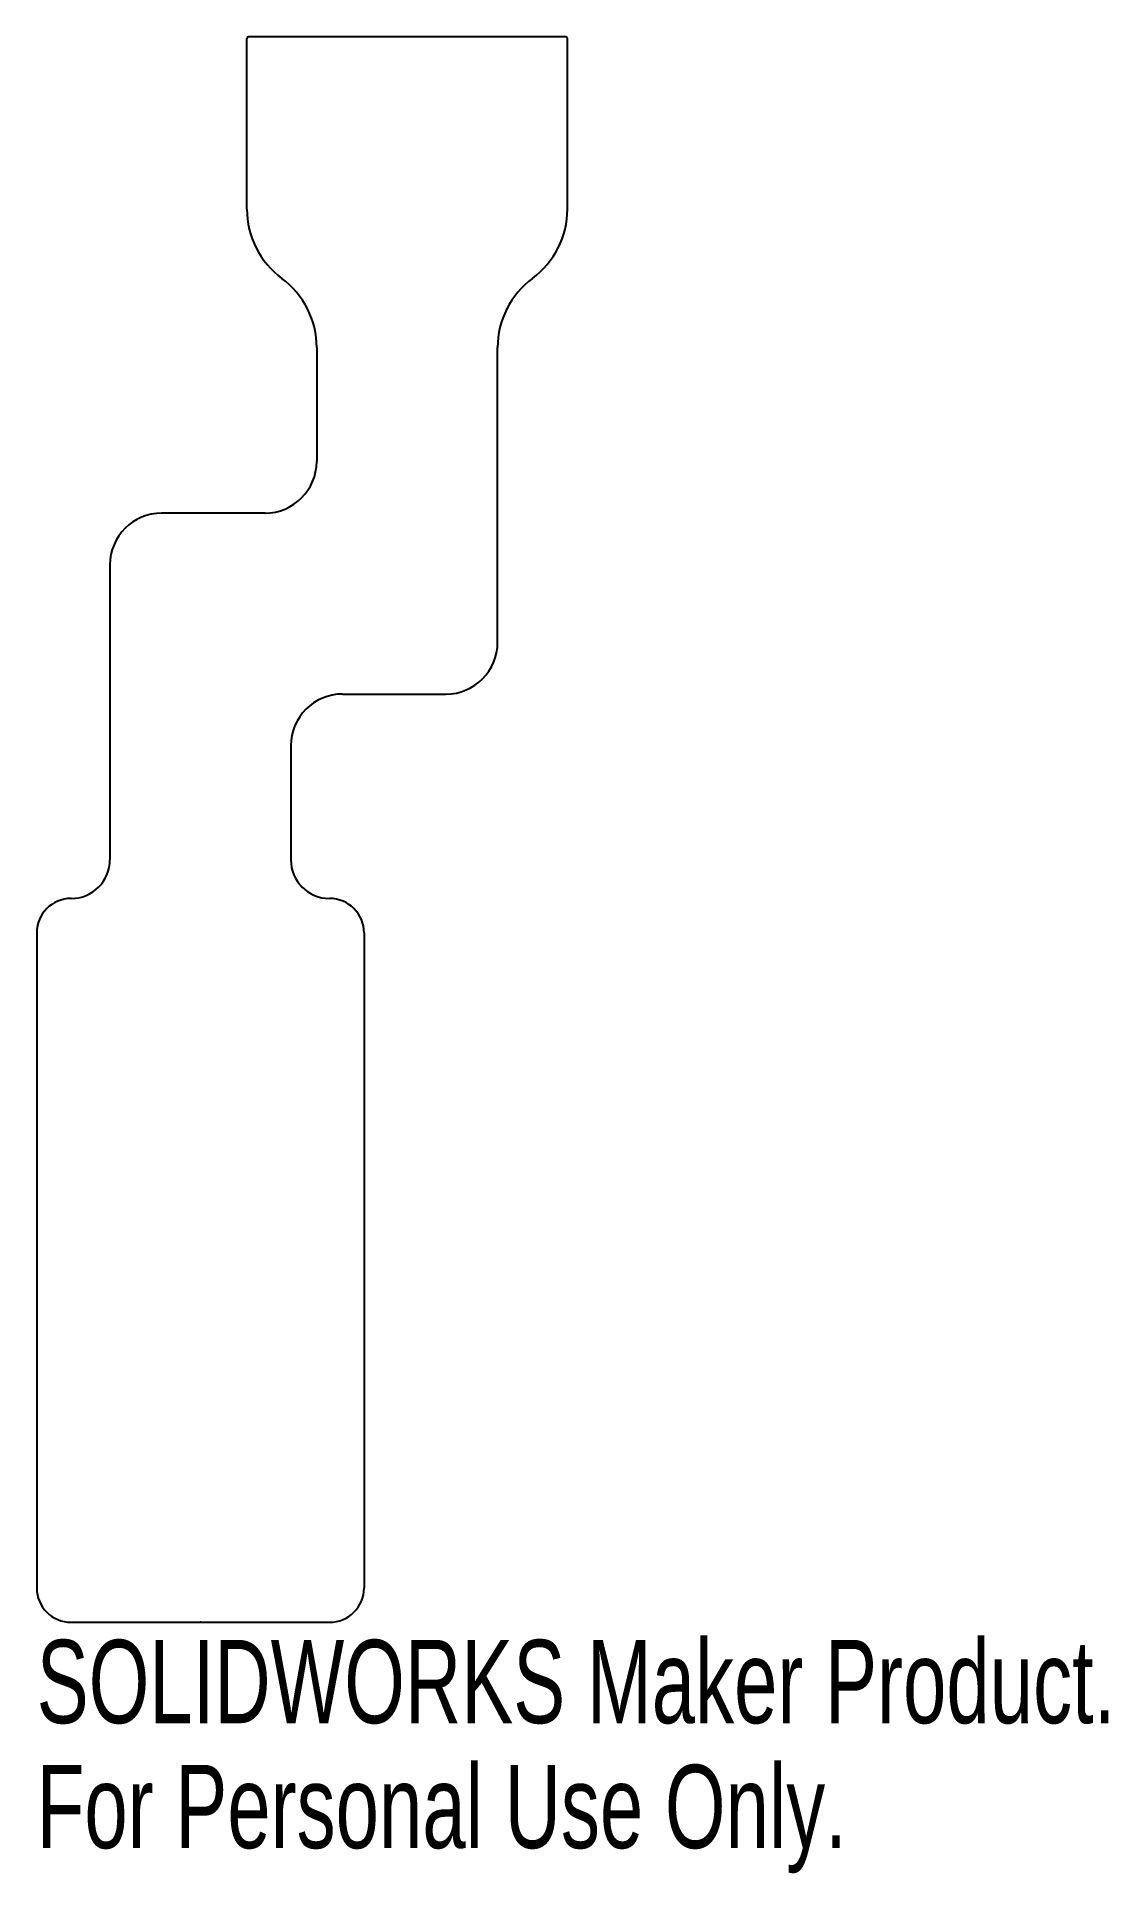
# Model space of a CAD drawing. Header units: millimetres. Extents: x -10 to 53, y -15 to 92.
import ezdxf

# ---------------------------------------------------------------- set-up
doc = ezdxf.new("R2010")
doc.units = ezdxf.units.MM
doc.header["$PDSIZE"] = -1
doc.styles.add('SLDTEXTSTYLE0', font='TXT', dxfattribs={"width": 0.7})

msp = doc.modelspace()

# ---------------------------------------------------------------- linework, layer by layer
at = {"color": 7, "linetype": 'Continuous'}
for p, q in [((2.7, 82), (2.7, 91.9)), ((21.2, 92), (2.8, 92)), ((21.3, 82), (21.3, 91.9)), ((6.75, 73.96), (6.75, 67.36)), ((17.25, 56.86), (17.25, 73.96)), ((3.75, 64.36), (-2.25, 64.36)), ((-5.25, 61.36), (-5.25, 44.25)), ((8.25, 53.86), (14.25, 53.86)), ((5.25, 50.86), (5.25, 44.25)), ((-9.5, 40), (-9.5, 2)), ((9.5, 40), (9.5, 2)), ((-7.5, 0), (7.5, 0))]:
    msp.add_line(p, q, dxfattribs=at)
for centre, radius, start, end in [((2.8, 91.9), 0.1, 90, 180), ((21.2, 91.9), 0.1, 0, 90), ((7.7, 82), 5, 180, 233.4874), ((16.3, 82), 5, 306.5126, 0), ((1.75, 73.96), 5, 0, 53.4874), ((22.25, 73.96), 5, 126.5126, 180), ((3.75, 67.36), 3, 270, 0), ((-2.25, 61.36), 3, 90, 180), ((14.25, 56.86), 3, 270, 0), ((8.25, 50.86), 3, 90, 180), ((-7.5, 44.25), 2.25, 270, 0), ((7.5, 44.25), 2.25, 180, 270), ((-7.5, 40), 2, 90, 180), ((7.5, 40), 2, 0, 90), ((-7.5, 2), 2, 180, 270), ((7.5, 2), 2, 270, 0)]:
    msp.add_arc(centre, radius, start, end, dxfattribs=at)
msp.add_point((0, 0), dxfattribs=at)

# ---------------------------------------------------------------- texts
at = {"color": 7, "linetype": 'Continuous', "char_height": 4.8336, "attachment_point": 1, "style": 'SLDTEXTSTYLE0'}
for s, insert in [('SOLIDWORKS Maker Product.', (-9.5, -1.02)), ('For Personal Use Only.', (-9.5, -8.27))]:
    msp.add_mtext(s, dxfattribs=dict(at, insert=insert))

doc.saveas('drawing.dxf')
